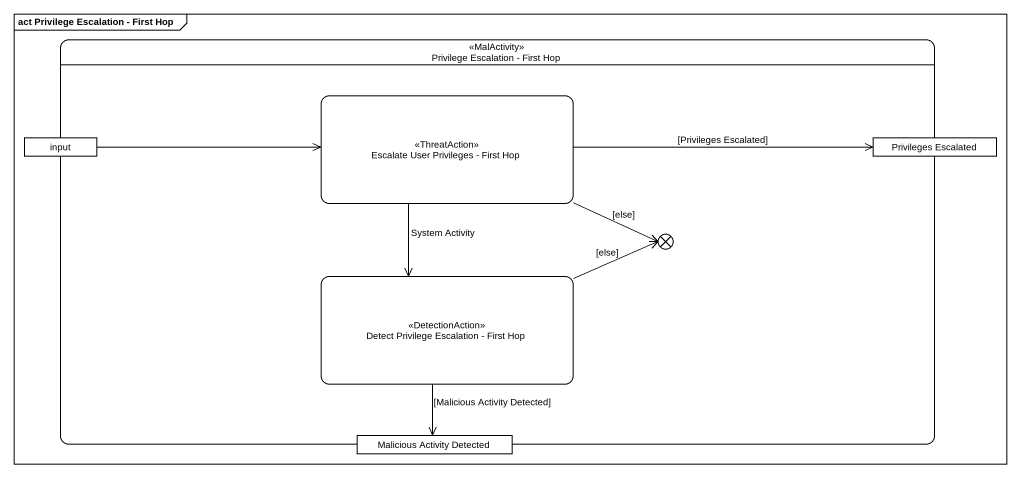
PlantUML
@startuml
mainframe act Privilege Escalation - First Hop
hide empty description
state "Privilege Escalation - First Hop" as Privilege_Escalation_First <<MalActivity>> {
  state "Escalate User Privileges - First Hop" as Escalate_User_Privileges <<ThreatAction>>
  state input <<object>>
  state "Privileges Escalated" as Privileges_Escalated <<object>>
  state flowfinal1 <<end>>
  state "Detect Privilege Escalation - First Hop" as Detect_Privilege_Escalation <<DetectionAction>>
  state "Malicious Activity Detected" as Malicious_Activity_Detected <<object>>
}
Escalate_User_Privileges -right-> Privileges_Escalated : [Privileges Escalated]
Escalate_User_Privileges -right-> flowfinal1 : [else]
Escalate_User_Privileges --> Detect_Privilege_Escalation : System Activity
input -right-> Escalate_User_Privileges
Detect_Privilege_Escalation -right-> flowfinal1 : [else]
Detect_Privilege_Escalation --> Malicious_Activity_Detected : [Malicious Activity Detected]
@enduml
